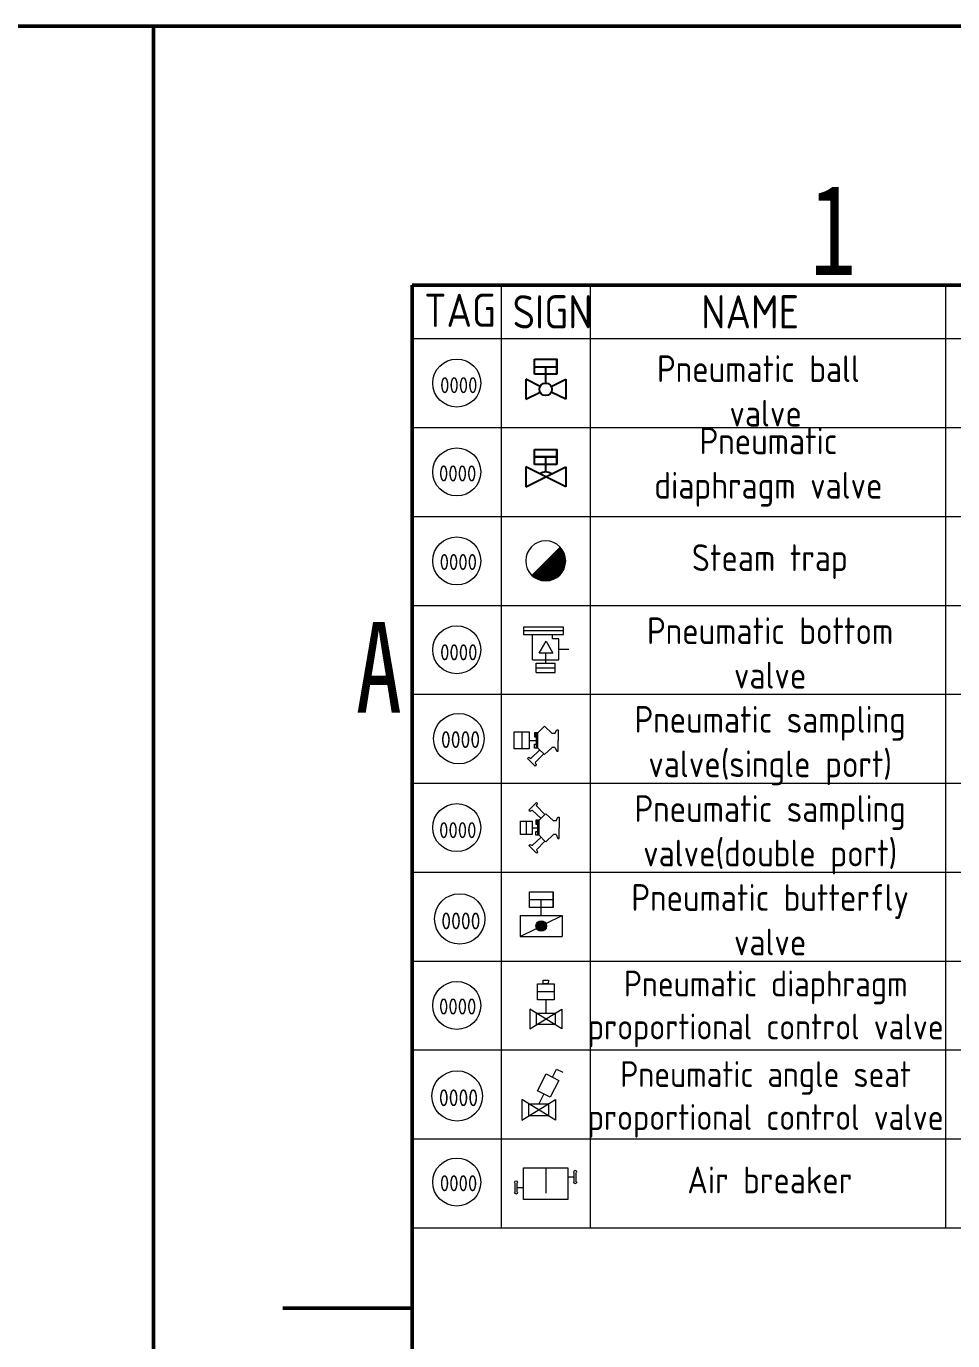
# Model space of a CAD drawing. Header units: millimetres. Extents: x -68339142 to 208, y -167 to 82456658.
# Drawn here: x -68330082 to -68329302, y 82451512 to 82452619 of the extents above; entities that cross this region are included whole.
import ezdxf

# ---------------------------------------------------------------- set-up
doc = ezdxf.new("R2010")
doc.units = ezdxf.units.MM
doc.header["$MEASUREMENT"] = 0
for name, color, linetype, lineweight in [('Border (ISO)', 7, 'Continuous', 50), ('I8符号标注层', 3, 'Continuous', 9), ('图层15动态设备', 7, 'Continuous', 9), ('图框', 7, 'Continuous', 9)]:
    doc.layers.add(name, color=color, linetype=linetype, lineweight=lineweight)
doc.styles.add('I(3.5)', font='simfang.ttf', dxfattribs={"width": 0.75})
doc.styles.get("Standard").update_dxf_attribs({"font": 'gbenor.shx', "bigfont": 'gbcbig.shx'})

# ---------------------------------------------------------------- blocks, each defined once
blk = doc.blocks.new('Borders A3')
at = {"layer": 'Border (ISO)'}
for p, q in [((0, 297), (420, 297)), ((0, 0), (0, 297)), ((420, 297), (420, 0)), ((10, 287), (410, 287)), ((10, 287), (10, 10)), ((10, 247.5), (5, 247.5))]:
    blk.add_line(p, q, dxfattribs=at)
at = {"layer": 'I8符号标注层', "char_height": 3.5, "style": 'I(3.5)'}
for s, insert, attachment_point in [('1', (26.25, 287.4), 8), ('A', (9.6, 272.25), 6)]:
    blk.add_mtext(s, dxfattribs=dict(at, insert=insert, attachment_point=attachment_point))
blk = doc.blocks.new('*U207')
at = {"color": 7}
for p, q in [((4.69, 15.16), (-4.67, 15.18)), ((4.69, 15.16), (-4.67, 15.18)), ((-9, 5.55), (-9, -5.55)), ((-9, -5.55), (9, 5.55)), ((9, -5.55), (-9, 5.55)), ((-9, 5.55), (-9, -5.55)), ((-9, -5.55), (9, 5.55)), ((9, -5.55), (-9, 5.55)), ((9, 5.55), (9, -5.55)), ((9, 5.55), (9, -5.55))]:
    blk.add_line(p, q, dxfattribs=at)
for points in [[(4.68, 10.68), (-4.68, 10.71), (-4.65, 19.66), (4.71, 19.63)], [(4.68, 10.68), (-4.68, 10.71), (-4.65, 19.66), (4.71, 19.63)], [(-1.43, 21.8), (1.5, 21.79), (1.49, 19.64), (-1.43, 19.65)], [(-1.43, 21.8), (1.5, 21.79), (1.49, 19.64), (-1.43, 19.65)], [(-5.25, 3.23), (5.25, 3.23), (5.25, -3.23), (-5.25, -3.23)], [(-5.25, 3.23), (5.25, 3.23), (5.25, -3.23), (-5.25, -3.23)]]:
    blk.add_lwpolyline(points, close=True, dxfattribs=at)
blk.add_lwpolyline([(0, 10.7), (0, 3.23)], dxfattribs=at)
at = {"color": 1, "linetype": 'ByBlock', "lineweight": 9}
blk.add_circle((-50, 7.55), 13.5, dxfattribs=at)
for tag, p, height, flags in [('YQJ_CODE', (-58.65, 9.61), 9, 2), ('YQJ_ITEMID', (12.3, -9.27), 5, 1), ('YQJ_CLASS_NAME', (12.34, -15.05), 5, 1), ('供电电源', (13.41, -26.42), 5, 1), ('品牌', (13.52, -20.57), 5, 1), ('控制方式', (13.73, -33.14), 5, 1), ('输出信号类型1', (14.15, -39.41), 5, 1), ('输出信号类型2', (13.98, -46.43), 5, 1)]:
    blk.add_attdef(tag, p, '', height=height, dxfattribs=dict(at, flags=flags))
blk.add_attdef('YQJ_NO', (-59.98, 2.46), '', height=9, dxfattribs=at)
at = {"color": 7, "linetype": 'ByBlock', "lineweight": 9}
blk.add_attdef('尺寸', (-3.91, -15.66), '', height=6.3, dxfattribs=at)
blk = doc.blocks.new('*U128')
at = {"color": 7, "lineweight": 9}
for p, q in [((7.4, 17.56), (9.59, 21.79)), ((9.59, 21.79), (12.88, 20.09)), ((2.73, 8.51), (0, 3.23))]:
    blk.add_line(p, q, dxfattribs=at)
at = {"color": 7}
for p, q in [((-9, 5.55), (-9, -5.55)), ((-9, -5.55), (9, 5.55)), ((9, -5.55), (-9, 5.55)), ((-9, 5.55), (-9, -5.55)), ((-9, -5.55), (9, 5.55)), ((9, -5.55), (-9, 5.55)), ((9, 5.55), (9, -5.55)), ((9, 5.55), (9, -5.55))]:
    blk.add_line(p, q, dxfattribs=at)
at = {"color": 7, "lineweight": 9}
blk.add_lwpolyline([(4, 19.31), (10.8, 15.8), (6.13, 6.76), (-0.67, 10.27)], close=True, dxfattribs=at)
at = {"color": 7}
blk.add_lwpolyline([(-5.25, 3.23), (5.25, 3.23), (5.25, -3.23), (-5.25, -3.23)], close=True, dxfattribs=at)
blk.add_lwpolyline([(-5.25, 3.23), (5.25, 3.23), (5.25, -3.23), (-5.25, -3.23)], close=True, dxfattribs=at)
at = {"color": 1, "linetype": 'ByBlock', "lineweight": 9}
blk.add_circle((-43.68, 7.44), 13.5, dxfattribs=at)
for tag, p, height, flags in [('YQJ_CODE', (-52.81, 10.67), 9, 2), ('YQJ_ITEMID', (12.3, -9.27), 5, 1), ('YQJ_CLASS_NAME', (12.34, -15.05), 5, 1), ('供电电源', (13.41, -26.42), 5, 1), ('品牌', (13.52, -20.57), 5, 1), ('控制方式', (13.73, -33.14), 5, 1), ('输出信号类型1', (14.15, -39.41), 5, 1), ('输出信号类型2', (13.98, -46.43), 5, 1)]:
    blk.add_attdef(tag, p, '', height=height, dxfattribs=dict(at, flags=flags))
for tag, p, height in [('YQJ_NO', (-53.46, 1.96), 9), ('尺寸', (-3.91, -19.6), 6.3)]:
    blk.add_attdef(tag, p, '', height=height, dxfattribs=at)
blk = doc.blocks.new('*U136')
at = {"color": 0}
for p, q in [((-6.33, 8.44), (-6.33, 16.87)), ((-6.33, 16.87), (6.33, 16.87)), ((-6.33, 12.66), (6.33, 12.66)), ((6.33, 8.44), (-6.33, 8.44)), ((0, 3.52), (0, 12.66)), ((-3.14, 1.57), (-11.25, 5.62)), ((-11.25, 5.62), (-11.25, -5.63)), ((3.14, 1.57), (11.25, 5.62)), ((11.25, 5.62), (11.25, -5.63)), ((-11.25, -5.63), (-3.14, -1.57)), ((11.25, -5.63), (3.14, -1.57))]:
    blk.add_line(p, q, dxfattribs=at)
blk.add_lwpolyline([(6.33, 8.44), (6.33, 8.44), (6.33, 16.87), (6.33, 16.87)], close=True, dxfattribs=at)
at = {"color": 1, "linetype": 'ByBlock', "lineweight": 9}
blk.add_circle((-50, 3.52), 13.5, dxfattribs=at)
at = {"color": 0}
blk.add_circle((0, 0), 3.52, dxfattribs=at)
at = {"color": 1, "linetype": 'ByBlock', "lineweight": 9}
for tag, p, height, flags in [('YQJ_CODE', (-57, 5.92), 9, 2), ('YQJ_ITEMID', (12.3, -9.27), 5, 1), ('YQJ_CLASS_NAME', (12.34, -15.05), 5, 1), ('供电电源', (13.41, -26.42), 5, 1), ('品牌', (13.52, -20.57), 5, 1), ('控制方式', (13.73, -33.14), 5, 1), ('输出信号类型1', (14.15, -39.41), 5, 1), ('输出信号类型2', (13.98, -46.43), 5, 1)]:
    blk.add_attdef(tag, p, '', height=height, dxfattribs=dict(at, flags=flags))
for tag, p, height in [('YQJ_NO', (-59.36, -2.19), 9), ('尺寸', (-5.91, -11.38), 6.3)]:
    blk.add_attdef(tag, p, '', height=height, dxfattribs=at)
blk = doc.blocks.new('*U135')
at = {"color": 0}
for p, q in [((-6.33, 7.03), (-6.33, 15.47)), ((-6.33, 15.47), (6.33, 15.47)), ((6.33, 11.25), (-6.33, 11.25)), ((-6.33, 11.25), (6.33, 11.25)), ((0, 2.81), (0, 11.25)), ((0, 0), (-11.25, 5.62)), ((-11.25, 5.62), (-11.25, -5.62)), ((-11.25, -5.62), (0, 0)), ((6.33, 7.03), (-6.33, 7.03)), ((0, 0), (11.25, 5.62)), ((11.25, -5.62), (0, 0)), ((11.25, 5.62), (11.25, -5.62))]:
    blk.add_line(p, q, dxfattribs=at)
blk.add_lwpolyline([(6.33, 7.03), (6.33, 7.03), (6.33, 15.47), (6.33, 15.47)], close=True, dxfattribs=at)
at = {"color": 1, "linetype": 'ByBlock', "lineweight": 9}
blk.add_circle((-50, 2.81), 13.5, dxfattribs=at)
at = {"color": 0}
blk.add_arc((0, -2.81), 5.62, 53.1301, 126.8699, dxfattribs=at)
at = {"color": 1, "linetype": 'ByBlock', "lineweight": 9}
for tag, p, height, flags in [('YQJ_CODE', (-57.71, 5.49), 9, 2), ('YQJ_ITEMID', (12.3, -9.27), 5, 1), ('YQJ_CLASS_NAME', (12.34, -15.05), 5, 1), ('供电电源', (13.41, -26.42), 5, 1), ('品牌', (13.52, -20.57), 5, 1), ('控制方式', (13.73, -33.14), 5, 1), ('输出信号类型1', (14.15, -39.41), 5, 1), ('输出信号类型2', (13.98, -46.43), 5, 1)]:
    blk.add_attdef(tag, p, '', height=height, dxfattribs=dict(at, flags=flags))
for tag, p, height in [('YQJ_NO', (-59.99, -2.52), 9), ('尺寸', (-4.18, -9.29), 6.3)]:
    blk.add_attdef(tag, p, '', height=height, dxfattribs=at)
blk = doc.blocks.new('*U132')
at = {"color": 0, "linetype": 'ByBlock', "lineweight": 9}
for p, q in [((8.95, -2.03), (-13.55, -2.03)), ((-8.63, -18.35), (-8.63, -4.06)), ((-8.63, -4.06), (2.69, -4.06)), ((2.69, -6.58), (2.69, -4.06)), ((6.33, -6.58), (2.69, -6.58)), ((6.33, -18.35), (6.33, -6.58)), ((-1.15, -20.11), (-1.15, -14.61)), ((11.93, -12.47), (6.33, -12.47)), ((-8.63, -18.35), (6.33, -18.35)), ((-6.54, -25.48), (-6.54, -20.11)), ((-6.54, -20.11), (4.25, -20.11)), ((4.25, -25.48), (4.25, -20.11)), ((-6.54, -22.79), (4.25, -22.79)), ((-6.54, -25.48), (4.25, -25.48))]:
    blk.add_line(p, q, dxfattribs=at)
for points in [[(8.95, 0), (-13.55, 0), (-13.55, -4.06), (8.95, -4.06)], [(-0.96, -7.84), (2.96, -14.61), (-4.87, -14.61)]]:
    blk.add_lwpolyline(points, close=True, dxfattribs=at)
at = {"color": 1, "linetype": 'ByBlock', "lineweight": 9}
blk.add_circle((-51.15, -12.66), 13.5, dxfattribs=at)
for tag, p, height, flags in [('YQJ_CODE', (-57.41, -10.2), 9, 2), ('YQJ_ITEMID', (12.3, -9.27), 5, 1), ('YQJ_CLASS_NAME', (12.34, -15.05), 5, 1), ('供电电源', (13.41, -26.42), 5, 1), ('品牌', (13.52, -20.57), 5, 1), ('控制方式', (13.73, -33.14), 5, 1), ('输出信号类型1', (14.15, -39.41), 5, 1), ('输出信号类型2', (13.98, -46.43), 5, 1)]:
    blk.add_attdef(tag, p, '', height=height, dxfattribs=dict(at, flags=flags))
for tag, p, height in [('YQJ_NO', (-60.51, -18.58), 9), ('尺寸', (-15.9, -24.76), 6.3)]:
    blk.add_attdef(tag, p, '', height=height, dxfattribs=at)
blk = doc.blocks.new('*U205')
at = {"color": 7}
for p, q in [((-12.88, 14.31), (-17.16, 9.99)), ((-17.16, 9.99), (-16.45, 9.4)), ((-16.45, 9.4), (-15.21, 9.98)), ((-15.21, 9.98), (-10.28, 5.25)), ((-12.27, 13.6), (-12.88, 14.31)), ((-12.82, 12.31), (-12.27, 13.6)), ((-8.07, 7.51), (-12.82, 12.31)), ((-11.29, 4.22), (-7.7, 7.89)), ((-7.67, 7.91), (-3.36, 3.85)), ((-18.61, 3.72), (-18.61, -3.72)), ((-11.29, 4.22), (-12.31, 4.22)), ((-12.31, 4.22), (-12.31, -4.22)), ((-11.29, -4.22), (-11.29, 4.22)), ((-1.86, 3.85), (-3.36, 3.85)), ((-1.86, 3.85), (-0.78, 6.02)), ((-0.78, 6.02), (0, 6.02)), ((0, 6.02), (0, 0)), ((0, -6.02), (0, 0)), ((-15.34, 0), (-12.31, 0)), ((-15.21, -9.98), (-10.28, -5.25)), ((-11.29, -4.22), (-12.31, -4.22)), ((-11.29, -4.22), (-7.7, -7.89)), ((-7.67, -7.91), (-3.36, -3.85)), ((-1.86, -3.85), (-3.36, -3.85)), ((-1.86, -3.85), (-0.78, -6.02)), ((-0.78, -6.02), (0, -6.02)), ((-17.16, -9.99), (-16.45, -9.4)), ((-12.88, -14.31), (-17.16, -9.99)), ((-16.45, -9.4), (-15.21, -9.98)), ((-12.27, -13.6), (-12.88, -14.31)), ((-8.07, -7.51), (-12.82, -12.31)), ((-12.82, -12.31), (-12.27, -13.6))]:
    blk.add_line(p, q, dxfattribs=at)
for points in [[(-21.88, 3.72), (-15.34, 3.72), (-15.34, -3.72), (-21.88, -3.72)], [(-12.31, 4.22), (-13.23, 4.22), (-13.23, 2), (-12.31, 2)], [(-12.31, -4.22), (-13.23, -4.22), (-13.23, -2), (-12.31, -2)]]:
    blk.add_lwpolyline(points, close=True, dxfattribs=at)
at = {"color": 1, "linetype": 'ByBlock', "lineweight": 9}
blk.add_circle((-57.67, 0.09), 13.5, dxfattribs=at)
for tag, p, height, flags in [('YQJ_CODE', (-66.61, 1.95), 9, 2), ('YQJ_ITEMID', (12.3, -9.27), 5, 1), ('YQJ_CLASS_NAME', (12.34, -15.05), 5, 1), ('供电电源', (13.41, -26.42), 5, 1), ('品牌', (13.52, -20.57), 5, 1), ('控制方式', (13.73, -33.14), 5, 1), ('输出信号类型1', (14.15, -39.41), 5, 1), ('输出信号类型2', (13.98, -46.43), 5, 1)]:
    blk.add_attdef(tag, p, '', height=height, dxfattribs=dict(at, flags=flags))
for tag, p, height in [('YQJ_NO', (-67.59, -5.85), 9), ('尺寸', (-3.91, -23.4), 6.3)]:
    blk.add_attdef(tag, p, '', height=height, dxfattribs=at)
blk = doc.blocks.new('*U206')
at = {"color": 7}
for p, q in [((-10.84, 4.05), (-7.39, 7.57)), ((-7.36, 7.6), (-3.22, 3.69)), ((-19.53, 4.55), (-19.53, -4.55)), ((-10.84, 4.05), (-11.82, 4.05)), ((-11.82, 4.05), (-11.82, -4.05)), ((-10.84, -4.05), (-10.84, 4.05)), ((-1.78, 3.69), (-3.22, 3.69)), ((-1.78, 3.69), (-0.75, 5.78)), ((-0.75, 5.78), (0, 5.78)), ((0, 5.78), (0, 0)), ((0, -5.78), (0, 0)), ((-15.53, 0), (-11.82, 0)), ((-14.6, -9.58), (-9.87, -5.04)), ((-10.84, -4.05), (-11.82, -4.05)), ((-10.84, -4.05), (-7.39, -7.57)), ((-7.36, -7.6), (-3.22, -3.69)), ((-1.78, -3.69), (-3.22, -3.69)), ((-1.78, -3.69), (-0.75, -5.78)), ((-0.75, -5.78), (0, -5.78)), ((-16.47, -9.59), (-15.79, -9.02)), ((-12.36, -13.74), (-16.47, -9.59)), ((-15.79, -9.02), (-14.6, -9.58)), ((-11.78, -13.06), (-12.36, -13.74)), ((-7.75, -7.21), (-12.31, -11.82)), ((-12.31, -11.82), (-11.78, -13.06))]:
    blk.add_line(p, q, dxfattribs=at)
for points in [[(-23.54, 4.55), (-15.53, 4.55), (-15.53, -4.55), (-23.54, -4.55)], [(-11.82, 4.05), (-12.7, 4.05), (-12.7, 1.92), (-11.82, 1.92)], [(-11.82, -4.05), (-12.7, -4.05), (-12.7, -1.92), (-11.82, -1.92)]]:
    blk.add_lwpolyline(points, close=True, dxfattribs=at)
at = {"color": 1, "linetype": 'ByBlock', "lineweight": 9}
blk.add_circle((-53.23, 0.97), 13.5, dxfattribs=at)
for tag, p, height, flags in [('YQJ_CODE', (-62.01, 3.62), 9, 2), ('YQJ_ITEMID', (12.3, -9.27), 5, 1), ('YQJ_CLASS_NAME', (12.34, -15.05), 5, 1), ('供电电源', (13.41, -26.42), 5, 1), ('品牌', (13.52, -20.57), 5, 1), ('控制方式', (13.73, -33.14), 5, 1), ('输出信号类型1', (14.15, -39.41), 5, 1), ('输出信号类型2', (13.98, -46.43), 5, 1)]:
    blk.add_attdef(tag, p, '', height=height, dxfattribs=dict(at, flags=flags))
for tag, p, height in [('YQJ_NO', (-62.8, -4.04), 9), ('尺寸', (-3.91, -21.19), 6.3)]:
    blk.add_attdef(tag, p, '', height=height, dxfattribs=at)
blk = doc.blocks.new('*U203')
h = blk.add_hatch(color=0)
h.dxf.hatch_style = 1
h.paths.add_polyline_path([(2.81, 0, 1), (-2.81, 0, 1)])
at = {"color": 0}
for p, q in [((-6.33, 9.84), (-6.33, 18.28)), ((-6.33, 18.28), (6.33, 18.28)), ((6.33, 14.06), (-6.33, 14.06)), ((6.33, 9.84), (-6.33, 9.84)), ((0, 5.63), (0, 14.06)), ((-11.25, 5.63), (-11.25, -5.63)), ((-11.25, 5.63), (11.25, 5.63)), ((2.52, 1.26), (11.25, 5.63)), ((11.25, 5.63), (11.25, -5.63)), ((-11.25, -5.63), (-2.52, -1.26)), ((-11.25, -5.63), (11.25, -5.63))]:
    blk.add_line(p, q, dxfattribs=at)
blk.add_lwpolyline([(6.33, 9.84), (6.33, 9.84), (6.33, 18.28), (6.33, 18.28)], close=True, dxfattribs=at)
at = {"color": 1, "linetype": 'ByBlock', "lineweight": 9}
blk.add_circle((-43.66, 3.8), 13.5, dxfattribs=at)
at = {"color": 0}
blk.add_circle((0, 0), 2.81, dxfattribs=at)
at = {"color": 1, "linetype": 'ByBlock', "lineweight": 9}
for tag, p, height, flags in [('YQJ_CODE', (-51.91, 6.67), 9, 2), ('YQJ_ITEMID', (14.37, -10.45), 5, 1), ('YQJ_CLASS_NAME', (15.1, -16.72), 5, 1), ('品牌', (15.71, -23.05), 5, 1), ('供电电源', (15.94, -28.73), 5, 1), ('控制方式', (16.06, -35.11), 5, 1), ('输出信号类型2', (15.69, -47.41), 5, 1), ('输出信号类型1', (15.76, -41.23), 5, 1)]:
    blk.add_attdef(tag, p, '', height=height, dxfattribs=dict(at, flags=flags))
for tag, p, height in [('YQJ_NO', (-53.54, -1.81), 9), ('尺寸', (-6.98, -18.29), 6.3)]:
    blk.add_attdef(tag, p, '', height=height, dxfattribs=at)
blk = doc.blocks.new('*U133')
at = {"color": 7, "linetype": 'ByBlock', "lineweight": 9}
for p, q in [((-17.15, 5.27), (-17.15, -9.09)), ((-1.04, 0), (-4.66, 0)), ((-1.04, -2.59), (-1.04, 2.59)), ((0, -2.59), (0, 2.59)), ((-34.3, -8.42), (-34.3, -3.24)), ((-33.26, -8.42), (-33.26, -3.24)), ((-33.26, -5.83), (-29.63, -5.83))]:
    blk.add_line(p, q, dxfattribs=at)
blk.add_lwpolyline([(-29.63, 5.27), (-4.66, 5.27), (-4.66, -12.57), (-29.63, -12.57)], close=True, dxfattribs=at)
at = {"color": 1, "linetype": 'ByBlock', "lineweight": 9}
blk.add_circle((-67.15, -2.81), 13.5, dxfattribs=at)
at = {"color": 7, "linetype": 'ByBlock', "lineweight": 9}
for centre, start, end in [((-0.52, 2.59), 0, 180), ((-33.78, -3.24), 360, 180), ((-0.52, -2.59), 180, 0), ((-33.78, -8.42), 180, 360)]:
    blk.add_arc(centre, 1.01, start, end, dxfattribs=at)
at = {"color": 1, "linetype": 'ByBlock', "lineweight": 9}
for tag, p, height, flags in [('YQJ_CODE', (-75.8, -0.35), 9, 2), ('YQJ_ITEMID', (12.3, -9.27), 5, 1), ('YQJ_CLASS_NAME', (12.34, -15.05), 5, 1), ('供电电源', (13.41, -26.42), 5, 1), ('品牌', (13.52, -20.57), 5, 1), ('控制方式', (13.73, -33.14), 5, 1), ('输出信号类型1', (14.15, -39.41), 5, 1), ('输出信号类型2', (13.98, -46.43), 5, 1)]:
    blk.add_attdef(tag, p, '', height=height, dxfattribs=dict(at, flags=flags))
for tag, p, height in [('YQJ_NO', (-76.65, -7.99), 9), ('尺寸', (-3.91, -19.6), 6.3)]:
    blk.add_attdef(tag, p, '', height=height, dxfattribs=at)
blk = doc.blocks.new('*U117')
at = {"color": 0, "const_width": 11.25}
blk.add_lwpolyline([(-3.98, -15.23, 1), (3.98, -7.27, 1)], format="xyb", dxfattribs=at)
at = {"color": 1, "linetype": 'ByBlock', "lineweight": 9}
blk.add_circle((-50, -11.25), 13.5, dxfattribs=at)
at = {"color": 0}
for start, end in [(0, 180), (180, 0)]:
    blk.add_arc((0, -11.25), 11.25, start, end, dxfattribs=at)
at = {"color": 1, "linetype": 'ByBlock', "lineweight": 9}
for tag, p, height in [('YQJ_NO', (-59.64, -16.38), 9), ('尺寸', (-3.91, -17.32), 6.3)]:
    blk.add_attdef(tag, p, '', height=height, dxfattribs=at)
for tag, p, height, flags in [('YQJ_CODE', (-56.51, -9.17), 9, 2), ('YQJ_ITEMID', (12.3, -9.27), 5, 1), ('YQJ_CLASS_NAME', (12.34, -15.05), 5, 1), ('供电电源', (13.41, -26.42), 5, 1), ('品牌', (13.52, -20.57), 5, 1), ('控制方式', (13.73, -33.14), 5, 1), ('输出信号类型1', (14.15, -39.41), 5, 1), ('输出信号类型2', (13.98, -46.43), 5, 1)]:
    blk.add_attdef(tag, p, '', height=height, dxfattribs=dict(at, flags=flags))

msp = doc.modelspace()

# ---------------------------------------------------------------- linework, layer by layer
at = {"layer": '图框', "color": 6, "linetype": 'ByBlock', "lineweight": 9}
for p, q in [((-68329757.04294, 82451606.74973), (-68329757.04294, 82452401.17503)), ((-68325884.04472, 82452401.17503), (-68329757.04294, 82452401.17503)), ((-68329682.09716, 82452401.17503), (-68329682.09716, 82451606.74973)), ((-68329607.15138, 82452401.17503), (-68329607.15138, 82451606.74973)), ((-68329307.36826, 82451606.74973), (-68329307.36826, 82452401.17499)), ((-68329757.04294, 82452356.20752), (-68329307.36826, 82452356.20752)), ((-68329307.36826, 82452356.20752), (-68328857.69359, 82452356.20752)), ((-68329757.04294, 82452281.26174), (-68329307.36826, 82452281.26174)), ((-68329307.36826, 82452281.26174), (-68328857.69359, 82452281.26174)), ((-68329757.04294, 82452206.31596), (-68329307.36826, 82452206.31596)), ((-68329307.36826, 82452206.31596), (-68328857.69359, 82452206.31596)), ((-68329757.04294, 82452131.37018), (-68329307.36826, 82452131.37018)), ((-68329307.36826, 82452131.37018), (-68328857.69359, 82452131.37018)), ((-68329757.04294, 82452056.4244), (-68329307.36826, 82452056.4244)), ((-68329307.36826, 82452056.4244), (-68328857.69359, 82452056.4244)), ((-68329757.04294, 82451981.47862), (-68329307.36826, 82451981.47862)), ((-68329307.36826, 82451981.47862), (-68328857.69359, 82451981.47862)), ((-68329757.04294, 82451906.53284), (-68329307.36826, 82451906.53284)), ((-68329307.36826, 82451906.53284), (-68328857.69359, 82451906.53284)), ((-68329757.04294, 82451831.58707), (-68329307.36826, 82451831.58707)), ((-68329307.36826, 82451831.58707), (-68328857.69359, 82451831.58707)), ((-68329757.04294, 82451756.64129), (-68329307.36826, 82451756.64129)), ((-68329307.36826, 82451756.64129), (-68328857.69359, 82451756.64129)), ((-68329757.04294, 82451681.69551), (-68329307.36826, 82451681.69551)), ((-68329307.36826, 82451681.69551), (-68328857.69359, 82451681.69551)), ((-68329757.04294, 82451606.74973), (-68329307.36826, 82451606.74973)), ((-68329307.36826, 82451606.74973), (-68328857.69359, 82451606.74973))]:
    msp.add_line(p, q, dxfattribs=at)

# ---------------------------------------------------------------- block references
at = {"xscale": 21.8262244274396, "yscale": 21.8262244274396, "zscale": 21.8262244274396}
for p in [(-68339142.31944, 82446137.04862), (-68329975.30518, 82446137.04862)]:
    msp.add_blockref('Borders A3', p, dxfattribs=at)
at = {"color": 7, "linetype": 'ByBlock'}
ref = msp.add_blockref('*U136', (-68329644.62426, 82452313.46501), dxfattribs=dict(at, xscale=1.498915581623994, yscale=1.498915581623994, zscale=1.498915581623994))
ref.add_attrib('YQJ_NO', '0000', (-68329733.60444, 82452310.18271), dxfattribs={"color": 1, "linetype": 'ByBlock', "lineweight": 9, "height": 13.49024})
ref = msp.add_blockref('*U135', (-68329644.62427, 82452239.57315), dxfattribs=dict(xscale=1.498915581623994, yscale=1.498915581623994, zscale=1.498915581623994))
ref.add_attrib('YQJ_NO', '0000', (-68329734.54601, 82452235.79121), dxfattribs={"color": 1, "linetype": 'ByBlock', "lineweight": 9, "height": 13.49024})
ref = msp.add_blockref('*U132', (-68329642.90407, 82452112.86794), dxfattribs=dict(xscale=1.498915581623994, yscale=1.498915581623994, zscale=1.498915581623994))
ref.add_attrib('YQJ_NO', '0000', (-68329733.60956, 82452085.01894), dxfattribs={"color": 1, "linetype": 'ByBlock', "lineweight": 9, "height": 13.49024})
at = {"layer": '图层15动态设备', "color": 7, "linetype": 'ByBlock', "lineweight": 9}
ref = msp.add_blockref('*U117', (-68329644.62427, 82452185.70587), dxfattribs=dict(at, xscale=1.498915581623994, yscale=1.498915581623994, zscale=1.498915581623994))
ref.add_attrib('YQJ_NO', '0000', (-68329734.01877, 82452161.15161), dxfattribs={"layer": '0', "color": 1, "linetype": 'ByBlock', "lineweight": 9, "height": 13.49024})
ref = msp.add_blockref('*U206', (-68329634.07611, 82452017.4808), dxfattribs=dict(at, xscale=1.573861360705193, yscale=1.573861360705193, zscale=1.573861360705193))
ref.add_attrib('YQJ_NO', '0000', (-68329732.91775, 82452011.12062), dxfattribs={"layer": '0', "color": 1, "linetype": 'ByBlock', "lineweight": 9, "height": 14.164752})
ref = msp.add_blockref('*U205', (-68329633.13367, 82451943.87759), dxfattribs=dict(at, xscale=1.498915581623994, yscale=1.498915581623994, zscale=1.498915581623994))
ref.add_attrib('YQJ_NO', '0000', (-68329734.45027, 82451935.11525), dxfattribs={"layer": '0', "color": 1, "linetype": 'ByBlock', "lineweight": 9, "height": 13.49024})
ref = msp.add_blockref('*U203', (-68329648.36829, 82451861.09952), dxfattribs=dict(at, xscale=1.573861360705193, yscale=1.573861360705193, zscale=1.573861360705193))
ref.add_attrib('YQJ_NO', '0000', (-68329732.63409, 82451858.25032), dxfattribs={"layer": '0', "color": 1, "linetype": 'ByBlock', "lineweight": 9, "height": 14.164752})
ref = msp.add_blockref('*U207', (-68329644.62427, 82451782.80024), dxfattribs=dict(at, xscale=1.498915581623994, yscale=1.498915581623994, zscale=1.498915581623994))
ref.add_attrib('YQJ_NO', '0000', (-68329734.52627, 82451786.494), dxfattribs={"layer": '0', "color": 1, "linetype": 'ByBlock', "lineweight": 9, "height": 13.49024})
ref = msp.add_blockref('*U128', (-68329650.50359, 82451706.13506), dxfattribs=dict(at, xscale=1.573861360705193, yscale=1.573861360705193, zscale=1.573861360705193))
ref.add_attrib('YQJ_NO', '0000', (-68329734.6426, 82451709.22156), dxfattribs={"layer": '0', "color": 1, "linetype": 'ByBlock', "lineweight": 9, "height": 14.164752})
ref = msp.add_blockref('*U133', (-68329618.91945, 82451649.47691), dxfattribs=dict(at, xscale=1.498915581623994, yscale=1.498915581623994, zscale=1.498915581623994))
ref.add_attrib('YQJ_NO', '0000', (-68329733.80761, 82451637.50314), dxfattribs={"layer": '0', "color": 1, "linetype": 'ByBlock', "lineweight": 9, "height": 13.49024})

# ---------------------------------------------------------------- texts
at = {"color": 7, "linetype": 'ByBlock', "lineweight": 9}
for s, insert, char_height, width, attachment_point in [('TAG', (-68329747.04667, 82452394.07563), 28.04165, 47.7111731, 1), ('SIGN', (-68329672.47054, 82452392.75765), 28.04165, 47.7111731, 1), ('NAME', (-68329513.58776, 82452392.75765), 28.04165, 47.7111731, 1), ('\\pxse0.88889;Pneumatic ball\\P valve', (-68329465.27469, 82452342.05468), 22.4837337, 241.858987, 2), ('\\pxse0.88889;Pneumatic diaphragm valve', (-68329456.86601, 82452281.26174), 22.4837337, 241.858987, 2), ('Steam trap', (-68329455.6571, 82452182.82469), 22.483734, 241.858987, 2), ('\\pxse0.88889;Pneumatic bottom\\Pvalve', (-68329455.40069, 82452121.19402), 22.4837337, 241.858987, 2), ('\\pxse0.88889;Pneumatic sampling\\Pvalve(single port)', (-68329455.40069, 82452046.50395), 22.4837337, 241.858987, 2), ('\\pxse0.88889;Pneumatic sampling\\Pvalve(double port)', (-68329455.40069, 82451971.30246), 22.4837337, 241.858987, 2), ('\\pxse0.88889;Pneumatic butterfly valve', (-68329455.40069, 82451896.35668), 22.4837337, 241.858987, 2), ('\\pxse0.88889;Pneumatic diaphragm \\Pproportional control valve', (-68329459.1376, 82451823.44063), 21.7342759, 303.4045435, 2), ('\\pxse0.88889;Pneumatic angle seat\\Pproportional control valve', (-68329459.19178, 82451747.14184), 21.7342759, 401.9165011, 2), ('Air breaker', (-68329455.6571, 82451658.26649), 22.4837337, 241.858987, 2)]:
    msp.add_mtext(s, dxfattribs=dict(at, insert=insert, char_height=char_height, width=width, attachment_point=attachment_point))

doc.saveas('drawing.dxf')
